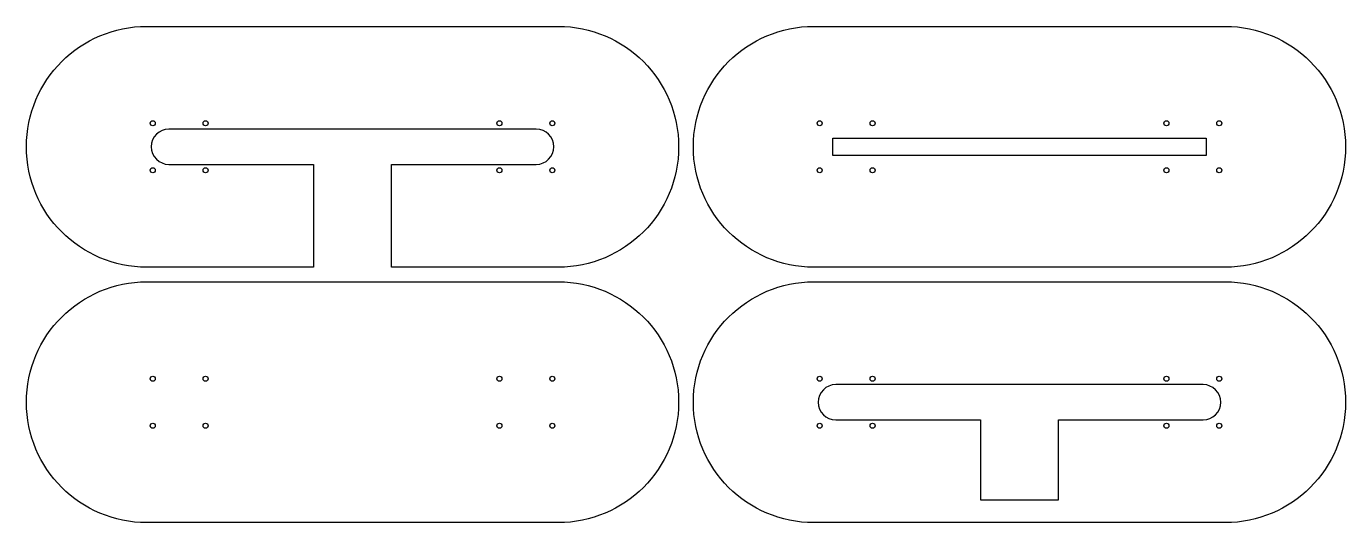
# Model space of a CAD drawing. Extents: x -111 to 338, y -41 to 128.
import ezdxf

# ---------------------------------------------------------------- set-up
doc = ezdxf.new("R2010")
doc.units = 0

# ---------------------------------------------------------------- blocks, each defined once
blk = doc.blocks.new('MYLAYER')
at = {"layer": 'Body_Slices', "color": 0}
blk.add_lwpolyline([(70, 41, -1), (70, -41), (-70, -41, -1), (-70, 41)], format="xyb", close=True, dxfattribs=at)
for centre in [(-68, 8), (-50, 8), (50, 8), (68, 8), (-68, -8), (-50, -8), (50, -8), (68, -8)]:
    blk.add_circle(centre, 0.85, dxfattribs=at)
blk = doc.blocks.new('MYLAYER001')
at = {"layer": 'Body_Slices', "color": 0}
for points in [[(297, 41, -1), (297, -41), (240.25, -41), (213.75, -41), (157, -41, -1), (157, 41)], [(289.5, -6, 1), (289.5, 6), (164.5, 6, 1), (164.5, -6), (213.75, -6), (213.75, -33.25), (240.25, -33.25), (240.25, -6)]]:
    blk.add_lwpolyline(points, format="xyb", close=True, dxfattribs=at)
for centre in [(159, 8), (177, 8), (277, 8), (295, 8), (159, -8), (177, -8), (277, -8), (295, -8)]:
    blk.add_circle(centre, 0.85, dxfattribs=at)
blk = doc.blocks.new('MYLAYER003')
at = {"layer": 'Body_Slices', "color": 0}
blk.add_lwpolyline([(297, 128, -1), (297, 46), (157, 46, -1), (157, 128)], format="xyb", close=True, dxfattribs=at)
blk.add_lwpolyline([(163.5, 84.025), (163.5, 89.975), (290.5, 89.975), (290.5, 84.025)], close=True, dxfattribs=at)
for centre in [(159, 95), (177, 95), (277, 95), (295, 95), (159, 79), (177, 79), (277, 79), (295, 79)]:
    blk.add_circle(centre, 0.85, dxfattribs=at)
blk = doc.blocks.new('MYLAYER002')
at = {"layer": 'Body_Slices', "color": 0}
blk.add_lwpolyline([(70, 128, -1), (70, 46), (13.25, 46), (13.25, 81), (62.5, 81, 1), (62.5, 93), (-62.5, 93, 1), (-62.5, 81), (-13.25, 81), (-13.25, 46), (-70, 46, -1), (-70, 128)], format="xyb", close=True, dxfattribs=at)
for centre in [(-68, 95), (-50, 95), (50, 95), (68, 95), (-68, 79), (-50, 79), (50, 79), (68, 79)]:
    blk.add_circle(centre, 0.85, dxfattribs=at)

msp = doc.modelspace()

# ---------------------------------------------------------------- block references
at = {"layer": 'Body_Slices', "color": 0}
for name in ['MYLAYER002', 'MYLAYER003', 'MYLAYER', 'MYLAYER001']:
    msp.add_blockref(name, (0, 0), dxfattribs=at)

doc.saveas('drawing.dxf')
